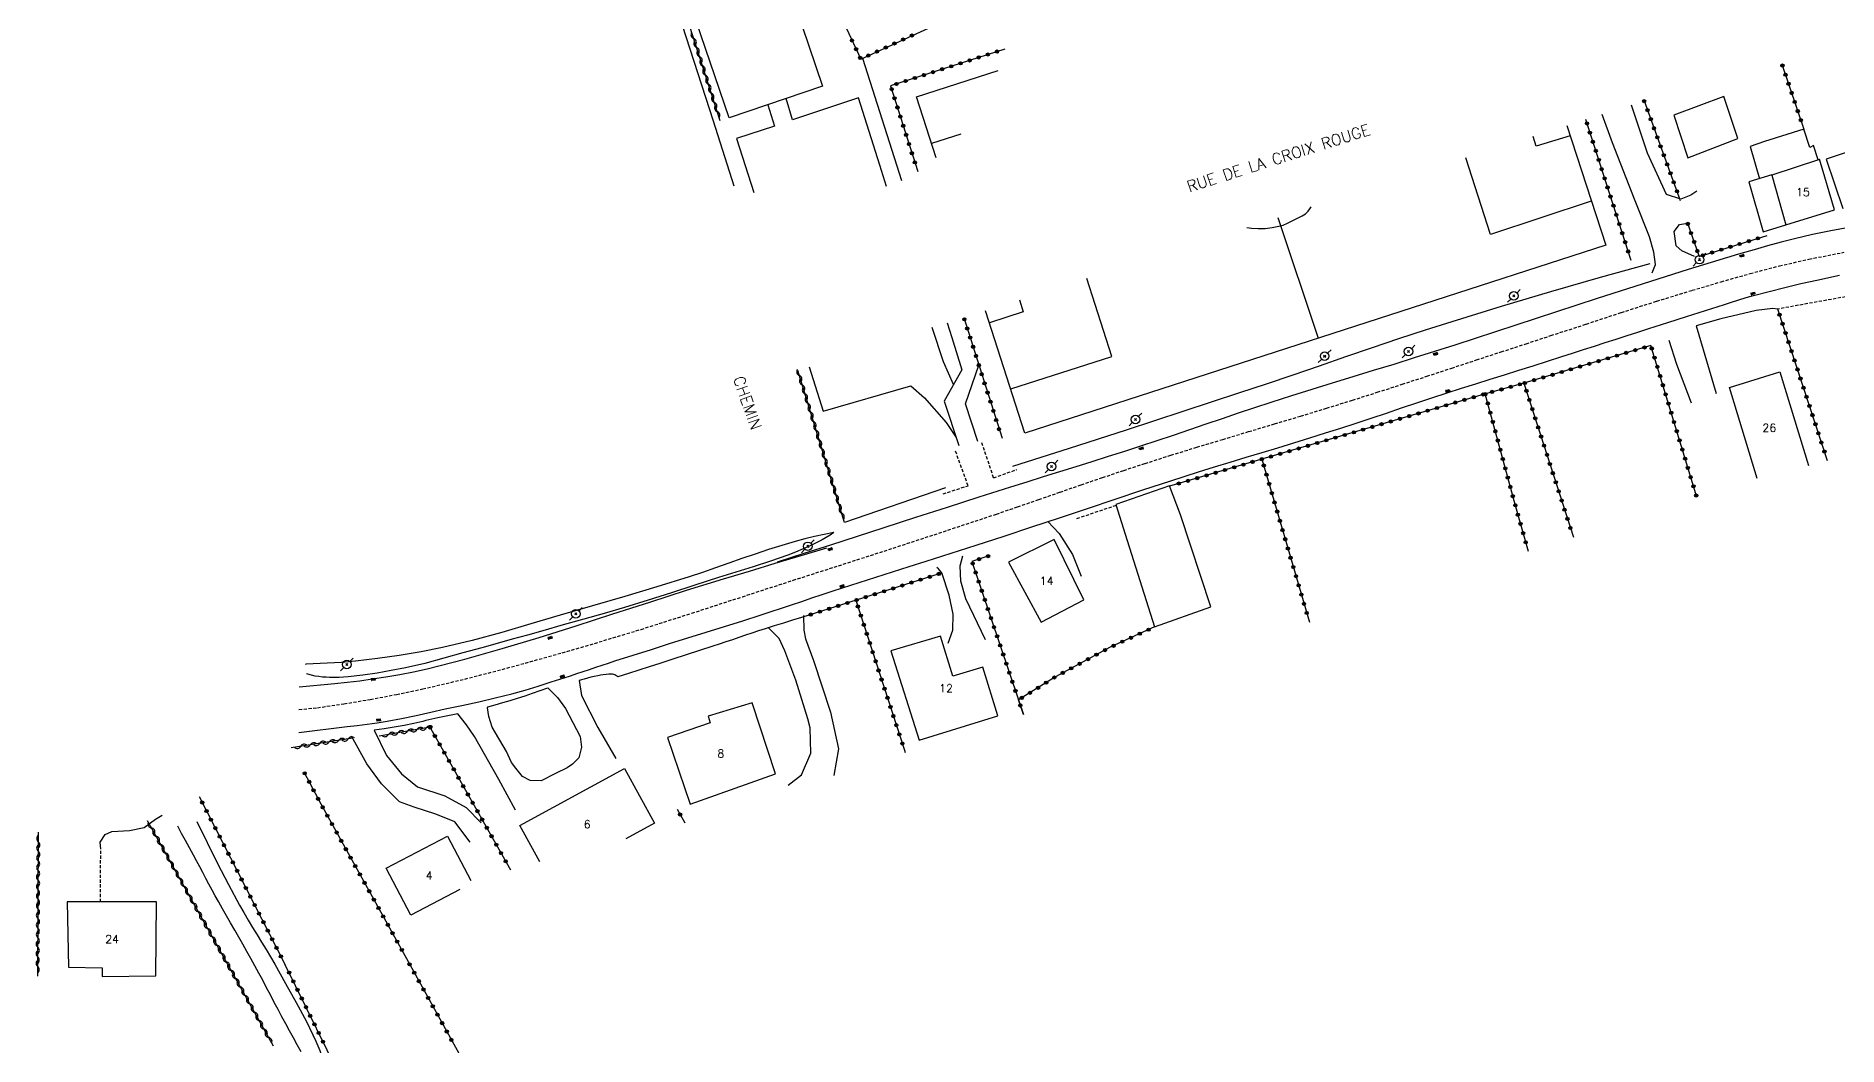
# Model space of a CAD drawing. Header units: millimetres. Extents: x 173000 to 174000, y 134000 to 135000.
# Drawn here: x 173573.4 to 173854.9, y 134295.2 to 134453 of the extents above; entities that cross this region are included whole.
import ezdxf
from ezdxf.enums import TextEntityAlignment as Align

# ---------------------------------------------------------------- set-up
doc = ezdxf.new("R2010")
doc.units = ezdxf.units.MM
doc.linetypes.add('DASHED', pattern=[0.75, 0.5, -0.25])
doc.layers.get('0').update_dxf_attribs({"linetype": 'CONTINUOUS'})
for name, color, linetype in [('W0001', 6, 'DASHED'), ('W0008', 7, 'CONTINUOUS'), ('W0014', 7, 'CONTINUOUS'), ('W0017', 7, 'CONTINUOUS'), ('W0071', 7, 'CONTINUOUS'), ('W0101', 7, 'CONTINUOUS'), ('W0104', 1, 'CONTINUOUS'), ('W0112', 1, 'DASHED'), ('W0211', 2, 'CONTINUOUS'), ('W0214', 2, 'CONTINUOUS'), ('W0303', 7, 'CONTINUOUS'), ('W0310', 3, 'CONTINUOUS'), ('W0323', 7, 'CONTINUOUS'), ('W0330', 7, 'CONTINUOUS'), ('W0333', 7, 'CONTINUOUS'), ('W0401', 7, 'CONTINUOUS'), ('W0473', 7, 'CONTINUOUS'), ('W0989', 7, 'CONTINUOUS'), ('W0991', 7, 'CONTINUOUS')]:
    doc.layers.add(name, color=color, linetype=linetype)
doc.styles.get("Standard").update_dxf_attribs({"font": 'romans.shx', "width": 0.85})

# ---------------------------------------------------------------- blocks, each defined once
blk = doc.blocks.new('T473')
for p, q in [((-0.166667, 0.166667), (0.166667, -0.166667)), ((-0.166667, -0.166667), (0.166667, 0.166667)), ((0.500001, 0.500001), (1.000002, 1.000002)), ((-1.000002, -1.000002), (-0.500001, -0.500001))]:
    blk.add_line(p, q)
blk.add_ellipse((0, 0), major_axis=(0.471405, 0.471405), ratio=1, start_param=5.4977871438, end_param=11.780972451)
blk = doc.blocks.new('T401')
for p, q in [((-0.3, 0.3), (0, 0.3)), ((-0.3, -0.25), (-0.3, 0.3)), ((-0.3, 0.15), (0, 0.15)), ((-0.3, 0), (0, 0)), ((0, 0.3), (0, -0.25)), ((-0.3, -0.15), (0, -0.15)), ((-0.3, -0.25), (-0.3, -0.3)), ((-0.3, -0.3), (0, -0.3)), ((0, -0.3), (0, -0.25))]:
    blk.add_line(p, q)
blk = doc.blocks.new('t323o')
at = {"color": 0, "linetype": 'Continuous'}
for radius in [0.25, 0.15]:
    blk.add_circle((0, 0), radius, dxfattribs=at)
blk = doc.blocks.new('t310o')
at = {"color": 0, "linetype": 'Continuous'}
for centre, start, end in [((-0.5, 0.38), 216.8699, 323.1304), ((0.5, -0.37), 36.8699, 143.1303)]:
    blk.add_arc(centre, 0.625, start, end, dxfattribs=at)

msp = doc.modelspace()

# ---------------------------------------------------------------- linework, layer by layer
at = {"layer": 'W0001'}
msp.add_lwpolyline([(173614.49, 134347.76), (173617.38, 134348.04), (173621.52, 134348.65), (173625.64, 134349.34), (173629.74, 134350.11), (173633.83, 134350.97), (173640.41, 134352.52), (173646.96, 134354.22), (173653.47, 134356.02), (173659.96, 134357.88), (173667.93, 134360.28), (173675.86, 134362.81), (173683.77, 134365.38), (173691.68, 134367.95), (173698.8, 134370.23), (173705.91, 134372.52), (173713.02, 134374.84), (173720.12, 134377.18), (173723.44, 134378.29), (173726.76, 134379.43), (173730.07, 134380.57), (173733.38, 134381.72), (173736.69, 134382.87), (173740.01, 134384), (173743.33, 134385.11), (173746.66, 134386.2), (173750.7, 134387.49), (173754.74, 134388.74), (173758.8, 134389.96), (173762.85, 134391.17), (173766.91, 134392.38), (173770.97, 134393.6), (173775.02, 134394.83), (173779.06, 134396.09), (173782.94, 134397.32), (173786.82, 134398.57), (173790.7, 134399.83), (173794.57, 134401.1), (173798.44, 134402.37), (173802.31, 134403.64), (173806.18, 134404.91), (173810.06, 134406.17), (173815.57, 134407.97), (173821.07, 134409.78), (173826.59, 134411.56), (173832.13, 134413.25), (173836.66, 134414.58), (173841.2, 134415.87), (173845.76, 134417.07), (173850.37, 134418.12), (173855.86, 134419.19)], dxfattribs=at)
at = {"layer": 'W0008'}
msp.add_lwpolyline([(173614.51, 134351.32), (173620.11, 134351.82), (173622.05, 134352.03), (173623.98, 134352.26), (173625.91, 134352.53), (173628.07, 134352.86), (173630.24, 134353.23), (173632.4, 134353.64), (173634.54, 134354.12), (173640.4, 134355.63), (173646.23, 134357.27), (173652.02, 134359.01), (173657.79, 134360.83), (173663.54, 134362.69), (173669.29, 134364.55), (173675.05, 134366.39), (173680.83, 134368.17), (173684.86, 134369.39), (173688.89, 134370.6), (173692.92, 134371.81), (173696.95, 134373.02)], dxfattribs=at)
at = {"layer": 'W0014'}
for points in [[(173856.63, 134423.09), (173853.78, 134422.55), (173850.95, 134421.95), (173848.13, 134421.31), (173846.02, 134420.77), (173843.92, 134420.2), (173841.83, 134419.59), (173839.74, 134418.99), (173838.87, 134418.74), (173838.01, 134418.49), (173837.15, 134418.23), (173836.29, 134417.96)], [(173836.29, 134417.96), (173831.53, 134416.49), (173826.78, 134415), (173822.03, 134413.49), (173817.28, 134411.98), (173814.11, 134410.95), (173810.93, 134409.91), (173807.76, 134408.87), (173804.59, 134407.82), (173801.43, 134406.78), (173798.25, 134405.74), (173795.08, 134404.7), (173791.9, 134403.68), (173788.71, 134402.68), (173785.52, 134401.68), (173782.32, 134400.7), (173779.11, 134399.72), (173775.91, 134398.74), (173772.71, 134397.76), (173769.52, 134396.76), (173766.33, 134395.74), (173763.78, 134394.9), (173761.23, 134394.05), (173758.69, 134393.19), (173756.15, 134392.33), (173753.61, 134391.46), (173751.07, 134390.59), (173748.52, 134389.74), (173745.97, 134388.9), (173743.44, 134388.08), (173740.91, 134387.28), (173738.37, 134386.48), (173735.83, 134385.68), (173733.29, 134384.89), (173730.75, 134384.1), (173728.21, 134383.3), (173725.67, 134382.5), (173720.72, 134380.92), (173715.77, 134379.33), (173710.83, 134377.74), (173705.88, 134376.15), (173701.71, 134374.81), (173697.53, 134373.46), (173693.36, 134372.12), (173689.18, 134370.77)], [(173614.48, 134344.19), (173614.48, 134344.19), (173622.05, 134345.08), (173622.05, 134345.08), (173622.05, 134345.08), (173623.6, 134345.27), (173625.15, 134345.47), (173626.7, 134345.69), (173628.25, 134345.94), (173630.53, 134346.37), (173632.81, 134346.85), (173635.08, 134347.35), (173637.35, 134347.85), (173639.96, 134348.41), (173642.57, 134348.97), (173645.17, 134349.56), (173647.76, 134350.21), (173649.81, 134350.79), (173651.85, 134351.42), (173653.88, 134352.07), (173655.9, 134352.72), (173656.9, 134353.04), (173657.89, 134353.36), (173658.88, 134353.7), (173659.87, 134354.03), (173660.86, 134354.36), (173661.85, 134354.69), (173662.85, 134355.02), (173663.84, 134355.35), (173666.69, 134356.26), (173669.54, 134357.16), (173672.4, 134358.06), (173675.26, 134358.95), (173678.12, 134359.84), (173680.97, 134360.73), (173683.83, 134361.64), (173686.68, 134362.55), (173688.27, 134363.07), (173689.86, 134363.6), (173691.45, 134364.13), (173693.03, 134364.66), (173694.62, 134365.19), (173696.21, 134365.72), (173697.8, 134366.25), (173699.39, 134366.77), (173702, 134367.62), (173704.61, 134368.45), (173707.23, 134369.28), (173709.84, 134370.11), (173712.46, 134370.93), (173715.07, 134371.76), (173717.69, 134372.6), (173720.3, 134373.44), (173724.64, 134374.86), (173728.98, 134376.29), (173733.32, 134377.73), (173737.65, 134379.18), (173741.99, 134380.63), (173746.32, 134382.06), (173750.67, 134383.48), (173755.02, 134384.88), (173757.49, 134385.65), (173759.98, 134386.42), (173762.46, 134387.17), (173764.94, 134387.92), (173767.43, 134388.66), (173769.91, 134389.42), (173772.39, 134390.18), (173774.87, 134390.96), (173777.25, 134391.72), (173779.62, 134392.5), (173781.99, 134393.29), (173784.36, 134394.08), (173786.73, 134394.88), (173789.1, 134395.67), (173791.47, 134396.45), (173793.85, 134397.23), (173796.08, 134397.95), (173798.32, 134398.66), (173800.56, 134399.36), (173802.8, 134400.07), (173805.04, 134400.77), (173807.28, 134401.47), (173809.52, 134402.18), (173811.76, 134402.89), (173813.46, 134403.43), (173815.16, 134403.98), (173816.86, 134404.53), (173818.56, 134405.08), (173820.26, 134405.63), (173821.96, 134406.18), (173823.66, 134406.72), (173825.36, 134407.27), (173828.31, 134408.22), (173831.26, 134409.17), (173834.22, 134410.12), (173837.17, 134411.05), (173838.3, 134411.41), (173839.44, 134411.76), (173840.57, 134412.11), (173841.71, 134412.43), (173844.17, 134413.09), (173846.63, 134413.71), (173849.11, 134414.3), (173851.59, 134414.85), (173855.16, 134415.6)], [(173693.02, 134362.14), (173691.59, 134361.7), (173690.16, 134361.26), (173688.73, 134360.81), (173687.31, 134360.36), (173686.29, 134360.03), (173685.26, 134359.69), (173684.24, 134359.35), (173683.22, 134359.01), (173682.2, 134358.66), (173681.18, 134358.32), (173680.16, 134357.98), (173679.14, 134357.64), (173677.07, 134356.97), (173674.99, 134356.3), (173672.92, 134355.63), (173670.85, 134354.96), (173669.21, 134354.43), (173667.58, 134353.9), (173665.95, 134353.38), (173664.32, 134352.85)], [(173664.32, 134352.85), (173664.18, 134352.98), (173664.02, 134353.09), (173663.85, 134353.18), (173663.67, 134353.25), (173663.48, 134353.29), (173663.28, 134353.3), (173663.09, 134353.29), (173662.9, 134353.27), (173662.46, 134353.24), (173662.02, 134353.18), (173661.59, 134353.11), (173661.16, 134353.03), (173660.62, 134352.91), (173660.1, 134352.79), (173659.57, 134352.65), (173659.05, 134352.52), (173658.85, 134352.47), (173658.65, 134352.41), (173658.45, 134352.36), (173658.25, 134352.3)], [(173644, 134348.19), (173645.16, 134348.51), (173646.32, 134348.84), (173647.47, 134349.18), (173648.62, 134349.54), (173649.81, 134349.92), (173651, 134350.31), (173652.18, 134350.72), (173653.36, 134351.15)], [(173639.31, 134347.06), (173638.52, 134346.93), (173637.74, 134346.79), (173636.95, 134346.64), (173636.17, 134346.48), (173635.71, 134346.37), (173635.24, 134346.26), (173634.78, 134346.15), (173634.32, 134346.03), (173633.85, 134345.91), (173633.39, 134345.79), (173632.92, 134345.68), (173632.46, 134345.58), (173630.91, 134345.28), (173629.36, 134345), (173627.8, 134344.75), (173626.24, 134344.52)]]:
    msp.add_lwpolyline(points, dxfattribs=at)
at = {"layer": 'W0017'}
for points in [[(173702.51, 134449.5), (173708.63, 134430.39)], [(173825.88, 134415.99), (173826.43, 134417.3), (173826.15, 134419.2), (173825.46, 134421.59), (173823.13, 134427.51), (173819.67, 134436.31), (173818.08, 134440.74)], [(173828.14, 134428.23), (173825.18, 134434.67), (173822.66, 134442.2)], [(173832.86, 134428.73), (173831.9, 134428.1), (173830.37, 134427.49), (173828.14, 134428.23)], [(173832.52, 134418.55), (173830.51, 134419.42), (173829.65, 134420.2), (173829.32, 134422.43), (173830.14, 134423.54), (173831.42, 134423.76)], [(173715.75, 134408.17), (173716.49, 134405.87), (173718.07, 134400.84), (173715.28, 134395.91), (173717.59, 134389.01)], [(173832.74, 134407.72), (173835.86, 134397.13)], [(173832.03, 134395.6), (173829.75, 134401.65), (173828.56, 134405.43)], [(173720.55, 134389.65), (173718.61, 134395.53), (173720.7, 134401.58)], [(173731.48, 134377.11), (173733.24, 134375.27), (173735.35, 134371.98), (173736.71, 134368.58)], [(173715.91, 134358.11), (173716.64, 134360.14), (173716.67, 134362.67), (173716.04, 134365.62), (173714.94, 134369.11), (173714.42, 134369.75), (173714.13, 134369.97)], [(173721.72, 134358.64), (173718.68, 134365.03), (173717.91, 134367.8), (173717.8, 134370.23), (173718.21, 134371.76)], [(173693.29, 134362.43), (173693.36, 134360.18), (173693.64, 134358.8), (173694.87, 134355.41), (173697.54, 134347.37), (173698.79, 134341.61), (173698.06, 134337.43)], [(173690.93, 134335.96), (173692.98, 134337.56), (173694.43, 134340.94), (173694.35, 134344.9), (173694, 134346.28), (173692.12, 134352.33), (173690.41, 134356.94), (173689.5, 134358.86), (173687.85, 134360.52)], [(173653.36, 134351.15), (173654.9, 134349.64), (173656.11, 134347.91), (173658.42, 134343.56), (173658.63, 134341.9), (173658.24, 134340.23), (173657.23, 134339.21), (173656.37, 134338.66), (173654.59, 134337.78), (173652.33, 134336.62), (173650.63, 134336.68), (173649.4, 134337.29), (173648.39, 134338.6), (173647.71, 134339.47), (173646.93, 134341.22), (173644.69, 134344.99), (173644.18, 134346.66), (173643.94, 134348.02), (173644, 134348.19)], [(173658.25, 134352.3), (173658.62, 134349.93), (173661.17, 134344.97), (173663.97, 134340.11)], [(173626.23, 134344.52), (173628.15, 134340.58), (173630.51, 134337.72), (173633.01, 134335.67), (173637.27, 134334.28), (173640.6, 134332.43), (173642.94, 134330.04)], [(173648.3, 134332.02), (173645.71, 134336.83), (173641.89, 134343.55), (173640.67, 134345.36), (173639.3, 134347.06)], [(173641.26, 134327.06), (173638.84, 134330.2), (173635.89, 134331.42), (173632.51, 134332.49), (173630.22, 134333.36), (173627.38, 134336.15), (173625.12, 134339.27), (173622.69, 134343.62)], [(173583.52, 134325.94), (173583.42, 134327.06), (173584.21, 134328.24), (173585.24, 134328.68), (173588.01, 134328.87), (173590.33, 134329.35), (173592.06, 134330.61), (173593.15, 134331.24)]]:
    msp.add_lwpolyline(points, dxfattribs=at)
at = {"layer": 'W0071'}
for points in [[(173614.84, 134294.3), (173614.24, 134295.38), (173613.63, 134296.47), (173613.03, 134297.55), (173612.43, 134298.64), (173611.84, 134299.73), (173611.23, 134300.87), (173610.63, 134302.01), (173610.03, 134303.16), (173609.43, 134304.3), (173608.83, 134305.45), (173608.22, 134306.59), (173607.61, 134307.73), (173606.99, 134308.87), (173606.37, 134309.98), (173605.74, 134311.1), (173605.1, 134312.2), (173604.46, 134313.31), (173603.82, 134314.41), (173603.18, 134315.52), (173602.55, 134316.63), (173601.92, 134317.74), (173601.42, 134318.65), (173600.93, 134319.56), (173600.44, 134320.47), (173599.96, 134321.38), (173599.47, 134322.29), (173598.99, 134323.2), (173598.5, 134324.11), (173598.01, 134325.02), (173597.4, 134326.15), (173596.78, 134327.28), (173596.16, 134328.41), (173595.55, 134329.54)], [(173598.55, 134330.26), (173600.15, 134326.96), (173601.79, 134323.68), (173603.49, 134320.43), (173605.23, 134317.2), (173605.89, 134316.03), (173606.57, 134314.87), (173607.26, 134313.72), (173607.96, 134312.57), (173608.66, 134311.42), (173609.36, 134310.27), (173610.04, 134309.11), (173610.71, 134307.95), (173612.38, 134304.98), (173614.05, 134302.01), (173615.65, 134299), (173617.13, 134295.93), (173617.45, 134295.21), (173617.74, 134294.48), (173618.01, 134293.74), (173618.25, 134292.99)]]:
    msp.add_lwpolyline(points, dxfattribs=at)
at = {"layer": 'W0101'}
for points in [[(173861.96, 134436.7), (173853.05, 134433.73), (173855.69, 134426.01)], [(173852.02, 134433.71), (173844.58, 134431.24), (173846.78, 134423.46)], [(173846.78, 134423.46), (173854.36, 134425.82), (173852.03, 134433.72)], [(173842.28, 134383.87), (173837.95, 134398.08), (173845.85, 134400.49)], [(173845.85, 134400.49), (173850.3, 134385.89)], [(173649, 134329.65), (173665.35, 134338.55), (173670.01, 134330), (173665.55, 134327.57)], [(173628.12, 134322.98), (173637.71, 134327.99), (173641.33, 134321.07)], [(173652.1, 134323.96), (173649, 134329.65)], [(173639.61, 134319.65), (173631.95, 134315.65), (173628.12, 134322.98)]]:
    msp.add_lwpolyline(points, dxfattribs=at)
for points in [[(173725.36, 134370.78), (173730.46, 134361.42), (173737.12, 134364.91), (173732.45, 134374.31)], [(173711.36, 134342.96), (173723.67, 134346.78), (173721.34, 134354.38), (173716.64, 134352.95), (173714.71, 134359.2), (173706.94, 134356.92)], [(173675.61, 134332.98), (173688.94, 134337.7), (173685.29, 134348.78), (173678.4, 134346.73), (173678.71, 134345.66), (173672.04, 134343.39)], [(173592.25, 134317.69), (173578.27, 134317.7), (173578.48, 134307.52), (173583.74, 134307.42), (173583.74, 134306.05), (173592.16, 134306.14)]]:
    msp.add_lwpolyline(points, close=True, dxfattribs=at)
at = {"layer": 'W0104'}
for points in [[(173686.68, 134473.46), (173696.3, 134445.15), (173681.69, 134440.19), (173672.07, 134468.49)], [(173831.45, 134433.95), (173839.27, 134436.99), (173837.1, 134443.52), (173829.25, 134440.61)], [(173742.08, 134379.79), (173743.56, 134375.14), (173748.14, 134360.66), (173756.95, 134363.78), (173752.21, 134378.19), (173750.49, 134382.68)]]:
    msp.add_lwpolyline(points, close=True, dxfattribs=at)
for points in [[(173851.79, 134433.65), (173851.08, 134435.88), (173850.49, 134435.55), (173849.59, 134438.41), (173843.44, 134436.48), (173841.21, 134435.73), (173842.63, 134430.68)], [(173844.56, 134431.27), (173841, 134430.19), (173843.24, 134422.39)], [(173843.24, 134422.39), (173846.78, 134423.46)]]:
    msp.add_lwpolyline(points, dxfattribs=at)
at = {"layer": 'W0112'}
for points in [[(173864.86, 134413.88), (173856.84, 134412.37), (173845.5, 134410.33)], [(173723.01, 134383.97), (173721.13, 134389.57)], [(173719.02, 134382.71), (173717.02, 134388.26)], [(173723.01, 134383.97), (173726.63, 134385.24)], [(173715.11, 134381.45), (173719.02, 134382.71)], [(173742.13, 134379.63), (173735.92, 134377.54)], [(173583.51, 134317.7), (173583.52, 134325.94)]]:
    msp.add_lwpolyline(points, dxfattribs=at)
at = {"layer": 'W0211'}
msp.add_lwpolyline([(173698.07, 134375.4), (173696.54, 134375.11), (173695.02, 134374.78), (173693.51, 134374.41), (173692.01, 134374.01), (173689.91, 134373.4), (173687.83, 134372.74), (173685.76, 134372.04), (173683.7, 134371.33), (173681.64, 134370.6), (173679.58, 134369.88), (173677.52, 134369.18), (173675.44, 134368.51), (173670.42, 134366.95), (173665.38, 134365.43), (173660.33, 134363.94), (173655.28, 134362.48), (173650.72, 134361.15), (173646.16, 134359.81), (173641.57, 134358.55), (173636.94, 134357.45), (173633.56, 134356.77), (173630.16, 134356.2), (173626.75, 134355.71), (173623.33, 134355.3), (173622.23, 134355.19), (173621.12, 134355.11), (173620.02, 134355.06), (173618.91, 134355.01), (173617.81, 134354.96), (173616.71, 134354.9), (173615.6, 134354.82), (173615.45, 134354.81)], dxfattribs=at)
at = {"layer": 'W0214'}
msp.add_lwpolyline([(173698.04, 134375.39), (173697.46, 134375), (173696.86, 134374.62), (173696.25, 134374.27), (173695.62, 134373.94), (173694.46, 134373.37), (173693.27, 134372.84), (173692.07, 134372.36), (173690.86, 134371.89), (173688.17, 134370.93), (173685.45, 134370.06), (173682.72, 134369.22), (173680.01, 134368.36), (173676.35, 134367.19), (173672.69, 134366.01), (173669.02, 134364.85), (173665.35, 134363.72), (173662.16, 134362.78), (173658.97, 134361.87), (173655.77, 134360.97), (173652.57, 134360.07), (173650.2, 134359.4), (173647.82, 134358.73), (173645.45, 134358.06), (173643.07, 134357.41), (173640.09, 134356.59), (173637.12, 134355.76), (173634.14, 134354.97), (173631.14, 134354.27), (173628.92, 134353.83), (173626.69, 134353.43), (173624.45, 134353.1), (173622.2, 134352.84), (173621.47, 134352.79), (173620.75, 134352.76), (173620.02, 134352.75), (173619.29, 134352.77), (173618.73, 134352.79), (173618.16, 134352.83), (173617.59, 134352.9), (173617.03, 134352.99), (173615.88, 134353.26), (173615.67, 134353.31)], dxfattribs=at)
at = {"layer": 'W0303'}
for points in [[(173825.53, 134417.41), (173817.76, 134415.26), (173810.02, 134413.03), (173802.29, 134410.73), (173794.59, 134408.35), (173790.43, 134407.02), (173786.28, 134405.65), (173782.13, 134404.26), (173778, 134402.84), (173773.86, 134401.42), (173769.73, 134400), (173765.59, 134398.6), (173761.44, 134397.21), (173752.58, 134394.3), (173743.71, 134391.42), (173734.83, 134388.56), (173725.94, 134385.72)], [(173715.48, 134382.41), (173699.71, 134376.99)]]:
    msp.add_lwpolyline(points, dxfattribs=at)
at = {"layer": 'W0310'}
for points in [[(173680.29, 134439.74), (173664.55, 134488.7)], [(173699.72, 134377), (173692.42, 134400.74)], [(173634.98, 134344.99), (173627.01, 134343.6)], [(173622.84, 134343.27), (173613.28, 134341.77)], [(173573.77, 134328.59), (173573.67, 134306.11)], [(173590.79, 134330.42), (173610.47, 134295.22)]]:
    msp.add_lwpolyline(points, dxfattribs=at)
at = {"layer": 'W0323'}
for points in [[(173720.76, 134531.25), (173674.16, 134509.51), (173702.25, 134449.38), (173725.23, 134459.96)], [(173724.75, 134450.94), (173706.92, 134445.19), (173711.15, 134431.81)], [(173846.16, 134448.56), (173849.59, 134438.41)], [(173824.63, 134442.83), (173830.28, 134427.3)], [(173822.59, 134417.9), (173815.51, 134439.92)], [(173831.36, 134423.9), (173833.24, 134418.54), (173843.85, 134421.82)], [(173853.25, 134386.63), (173845.5, 134410.33)], [(173718.35, 134409), (173724.32, 134390.13)], [(173832.85, 134380.91), (173825.69, 134404.62), (173805.82, 134398.73), (173805.86, 134398.74), (173813.57, 134374.69)], [(173805.82, 134398.73), (173799.84, 134397.08), (173765.09, 134386.91), (173750.5, 134382.65)], [(173806.54, 134372.43), (173804.46, 134379.81), (173799.8, 134397.08)], [(173764.92, 134386.86), (173772.34, 134361.39)], [(173722.43, 134371.81), (173719.62, 134370.89), (173726.9, 134349.25)], [(173714.48, 134368.95), (173693.02, 134362.14)], [(173701.49, 134364.84), (173709.08, 134341.42), (173709.2, 134341.03)], [(173748.14, 134360.66), (173741.21, 134357.48), (173732.69, 134352.88), (173726.9, 134349.25), (173727.68, 134346.99)], [(173727.67, 134346.98), (173726.9, 134349.25)], [(173634.85, 134345.19), (173647.53, 134322.73)], [(173615.32, 134337.92), (173617.89, 134333.04), (173631.29, 134308.88)], [(173598.89, 134334.19), (173612.35, 134307.86)], [(173673.57, 134332.19), (173674.75, 134330.04)], [(173631.27, 134308.86), (173646.33, 134281.63), (173657.88, 134284.53)], [(173633.06, 134268.09), (173622.17, 134287.86), (173612.35, 134307.86)]]:
    msp.add_lwpolyline(points, dxfattribs=at)
at = {"layer": 'W0330'}
for points in [[(173604.77, 134488.36), (173639.12, 134502.29), (173639.12, 134502.29), (173651.68, 134506.86), (173656.46, 134508.2), (173663.03, 134488.67), (173670.72, 134465.95), (173679.18, 134439.75), (173682.42, 134429.59)], [(173845.5, 134410.33), (173844.73, 134410.43), (173842.13, 134410.08), (173836.61, 134408.82), (173832.75, 134407.72)]]:
    msp.add_lwpolyline(points, dxfattribs=at)
at = {"layer": 'W0333'}
for points in [[(173714.03, 134433.97), (173710.96, 134443.48), (173723.74, 134447.6)], [(173706.28, 134429.49), (173705.23, 134432.79), (173701.9, 134443.33), (173691.59, 134439.86), (173690.6, 134443.22)], [(173687.72, 134442.24), (173688.76, 134438.88), (173682.85, 134436.98), (173685.53, 134428.52)], [(173717.88, 134437.64), (173713.32, 134436.18)], [(173813.06, 134437.4), (173807.77, 134435.79), (173807.27, 134437.3)], [(173812.55, 134438.98), (173818.62, 134420.3)], [(173816.38, 134427.19), (173800.63, 134421.98), (173796.8, 134433.97)], [(173762.55, 134423.07), (173762.56, 134423.06), (173763.27, 134422.96), (173764.36, 134422.89), (173765.44, 134422.92), (173766.52, 134423.04), (173767.58, 134423.25), (173768.26, 134423.45), (173768.92, 134423.72), (173769.56, 134424.03), (173770.19, 134424.35), (173770.7, 134424.61), (173771.22, 134424.87), (173771.71, 134425.19), (173772.14, 134425.6), (173772.43, 134425.97), (173772.62, 134426.27)], [(173767.41, 134424.61), (173773.7, 134405.76)], [(173818.62, 134420.3), (173727.91, 134390.95), (173721.74, 134410.07)], [(173725.68, 134397.85), (173741.5, 134402.89), (173737.55, 134415.11)], [(173727.05, 134411.76), (173727.63, 134409.89), (173722.35, 134408.17)], [(173716.75, 134398.52), (173715.17, 134402.08), (173713.4, 134407.42)], [(173694.18, 134401.3), (173696.39, 134394.35), (173710.09, 134398.33), (173712.21, 134396.47), (173715.62, 134392.6), (173717.18, 134390.25)]]:
    msp.add_lwpolyline(points, dxfattribs=at)

# ---------------------------------------------------------------- block references
at = {"layer": 'W0310'}
for p, rotation in [((173676.16, 134452.6), 107.8211619402139), ((173676.62, 134451.17), 107.8211619402139), ((173677.08, 134449.74), 107.8211619402139), ((173677.54, 134448.31), 107.8211619402139), ((173677.99, 134446.88), 107.8211619402139), ((173678.45, 134445.46), 107.8211619402139), ((173678.91, 134444.03), 107.8211619402139), ((173679.37, 134442.6), 107.8211619402139), ((173679.83, 134441.17), 107.8211619402139), ((173692.66, 134399.94), 107.0916707741154), ((173693.1, 134398.51), 107.0916707741154), ((173693.54, 134397.07), 107.0916707741154), ((173693.98, 134395.64), 107.0916707741154), ((173694.43, 134394.21), 107.0916707741154), ((173694.87, 134392.77), 107.0916707741154), ((173695.31, 134391.34), 107.0916707741154), ((173695.75, 134389.9), 107.0916707741154), ((173696.19, 134388.47), 107.0916707741154), ((173696.63, 134387.04), 107.0916707741154), ((173697.07, 134385.6), 107.0916707741154), ((173697.51, 134384.17), 107.0916707741154), ((173697.95, 134382.74), 107.0916707741154), ((173698.39, 134381.3), 107.0916707741154), ((173698.83, 134379.87), 107.0916707741154), ((173699.28, 134378.43), 107.0916707741154), ((173629.96, 134344.12), 189.8542908737089), ((173631.44, 134344.37), 189.8542908737089), ((173632.92, 134344.63), 189.8542908737089), ((173634.39, 134344.89), 189.8542908737089), ((173614.77, 134342.01), 188.8718759167423), ((173616.25, 134342.24), 188.8718759167423), ((173617.73, 134342.47), 188.8718759167423), ((173619.21, 134342.7), 188.8718759167423), ((173620.69, 134342.93), 188.8718759167423), ((173622.18, 134343.16), 188.8718759167423), ((173628.48, 134343.86), 189.8542908737089), ((173573.77, 134327.11), 269.7339117888757), ((173591.44, 134329.26), 299.2138053357701), ((173592.17, 134327.95), 299.2138053357701), ((173592.9, 134326.64), 299.2138053357701), ((173573.75, 134324.11), 269.7339117888757), ((173573.76, 134325.61), 269.7339117888757), ((173593.63, 134325.34), 299.2138053357701), ((173594.37, 134324.03), 299.2138053357701), ((173573.74, 134321.11), 269.7339117888757), ((173573.75, 134322.61), 269.7339117888757), ((173595.1, 134322.72), 299.2138053357701), ((173595.83, 134321.41), 299.2138053357701), ((173573.73, 134319.61), 269.7339117888757), ((173596.56, 134320.1), 299.2138053357701), ((173597.29, 134318.79), 299.2138053357701), ((173573.72, 134316.61), 269.7339117888757), ((173573.73, 134318.11), 269.7339117888757), ((173598.03, 134317.48), 299.2138053357701), ((173598.76, 134316.17), 299.2138053357701), ((173573.7, 134313.61), 269.7339117888757), ((173573.71, 134315.11), 269.7339117888757), ((173599.49, 134314.86), 299.2138053357701), ((173600.22, 134313.55), 299.2138053357701), ((173573.7, 134312.11), 269.7339117888757), ((173573.69, 134310.61), 269.7339117888757), ((173600.95, 134312.24), 299.2138053357701), ((173601.69, 134310.93), 299.2138053357701), ((173573.68, 134307.61), 269.7339117888757), ((173573.68, 134309.11), 269.7339117888757), ((173602.42, 134309.63), 299.2138053357701), ((173603.15, 134308.32), 299.2138053357701), ((173603.88, 134307.01), 299.2138053357701), ((173604.62, 134305.7), 299.2138053357701), ((173605.35, 134304.39), 299.2138053357701), ((173606.08, 134303.08), 299.2138053357701), ((173606.81, 134301.77), 299.2138053357701), ((173607.54, 134300.46), 299.2138053357701), ((173608.28, 134299.15), 299.2138053357701), ((173609.01, 134297.84), 299.2138053357701), ((173609.74, 134296.53), 299.2138053357701)]:
    msp.add_blockref('t310o', p, dxfattribs=dict(at, rotation=rotation))
at = {"layer": 'W0323'}
for p, rotation in [((173700.89, 134452.28), 295.0348859753373), ((173706.16, 134451.18), 24.72710197609496), ((173707.52, 134451.81), 24.72710197609496), ((173708.88, 134452.43), 24.72710197609496), ((173710.24, 134453.06), 24.72710197609496), ((173701.53, 134450.92), 295.0348859753373), ((173702.16, 134449.56), 295.0348859753373), ((173703.43, 134449.92), 24.72710197609496), ((173704.79, 134450.55), 24.72710197609496), ((173717.83, 134448.71), 197.8528651367563), ((173719.26, 134449.17), 197.8528651367563), ((173720.68, 134449.63), 197.8528651367563), ((173722.11, 134450.09), 197.8528651367563), ((173723.54, 134450.55), 197.8528651367563), ((173846.23, 134448.36), 288.6465570997393), ((173709.26, 134445.95), 197.8528651367563), ((173710.69, 134446.41), 197.8528651367563), ((173712.12, 134446.87), 197.8528651367563), ((173713.55, 134447.33), 197.8528651367563), ((173714.97, 134447.79), 197.8528651367563), ((173716.4, 134448.25), 197.8528651367563), ((173846.71, 134446.94), 288.6465570997393), ((173707.08, 134444.68), 287.5325893356376), ((173707.53, 134443.25), 287.5325893356376), ((173707.83, 134445.49), 197.8528651367563), ((173824.63, 134442.8), 290.0063114463622), ((173847.19, 134445.52), 288.6465570997393), ((173847.67, 134444.09), 288.6465570997393), ((173707.98, 134441.82), 287.5325893356376), ((173708.44, 134440.39), 287.5325893356376), ((173825.15, 134441.39), 290.0063114463622), ((173825.66, 134439.98), 290.0063114463622), ((173848.15, 134442.67), 288.6465570997393), ((173848.63, 134441.25), 288.6465570997393), ((173708.89, 134438.96), 287.5325893356376), ((173709.34, 134437.53), 287.5325893356376), ((173815.7, 134439.32), 107.8337774518425), ((173816.16, 134437.89), 107.8337774518425), ((173826.17, 134438.57), 290.0063114463622), ((173826.69, 134437.16), 290.0063114463622), ((173849.11, 134439.83), 288.6465570997393), ((173709.79, 134436.1), 287.5325893356376), ((173710.24, 134434.67), 287.5325893356376), ((173816.62, 134436.46), 107.8337774518425), ((173817.08, 134435.04), 107.8337774518425), ((173827.2, 134435.75), 290.0063114463622), ((173827.71, 134434.34), 290.0063114463622), ((173710.7, 134433.24), 287.5325893356376), ((173817.54, 134433.61), 107.8337774518425), ((173818, 134432.18), 107.8337774518425), ((173828.23, 134432.93), 290.0063114463622), ((173828.74, 134431.53), 290.0063114463622), ((173818.46, 134430.75), 107.8337774518425), ((173818.92, 134429.32), 107.8337774518425), ((173829.25, 134430.12), 290.0063114463622), ((173829.77, 134428.71), 290.0063114463622), ((173819.38, 134427.9), 107.8337774518425), ((173819.83, 134426.47), 107.8337774518425), ((173820.29, 134425.04), 107.8337774518425), ((173820.75, 134423.61), 107.8337774518425), ((173831.45, 134423.63), 289.3024205008874), ((173821.21, 134422.18), 107.8337774518425), ((173821.67, 134420.76), 107.8337774518425), ((173831.95, 134422.21), 289.3024205008874), ((173832.45, 134420.8), 289.3024205008874), ((173839.55, 134420.49), 17.21121483684169), ((173840.98, 134420.94), 17.21121483684169), ((173842.41, 134421.38), 17.21121483684169), ((173822.13, 134419.33), 107.8337774518425), ((173832.94, 134419.38), 289.3024205008874), ((173833.82, 134418.72), 17.21121483684169), ((173835.25, 134419.16), 17.21121483684169), ((173836.68, 134419.6), 17.21121483684169), ((173838.11, 134420.05), 17.21121483684169), ((173845.79, 134409.44), 108.1290793749496), ((173718.44, 134408.72), 287.5325893356017), ((173718.89, 134407.29), 287.5325893356017), ((173846.25, 134408.01), 108.1290793749496), ((173846.72, 134406.59), 108.1290793749496), ((173719.35, 134405.86), 287.5325893356017), ((173719.8, 134404.43), 287.5325893356017), ((173821.82, 134403.47), 196.5104479360689), ((173823.26, 134403.9), 196.5104479360689), ((173824.7, 134404.32), 196.5104479360689), ((173825.82, 134404.17), 106.8173372800992), ((173847.19, 134405.16), 108.1290793749496), ((173847.65, 134403.74), 108.1290793749496), ((173720.25, 134403), 287.5325893356017), ((173720.7, 134401.57), 287.5325893356017), ((173813.19, 134400.91), 196.5104479360689), ((173814.63, 134401.34), 196.5104479360689), ((173816.07, 134401.77), 196.5104479360689), ((173817.51, 134402.19), 196.5104479360689), ((173818.95, 134402.62), 196.5104479360689), ((173820.38, 134403.05), 196.5104479360689), ((173826.26, 134402.73), 106.8173372800992), ((173826.69, 134401.3), 106.8173372800992), ((173848.12, 134402.31), 108.1290793749496), ((173848.59, 134400.89), 108.1290793749496), ((173721.15, 134400.14), 287.5325893356017), ((173721.6, 134398.71), 287.5325893356017), ((173802.34, 134397.77), 195.3499617313364), ((173803.79, 134398.17), 195.3499617313364), ((173805.23, 134398.57), 195.3499617313364), ((173806, 134398.78), 196.5104479360689), ((173807.44, 134399.21), 196.5104479360689), ((173808.88, 134399.64), 196.5104479360689), ((173810.32, 134400.06), 196.5104479360689), ((173811.76, 134400.49), 196.5104479360689), ((173827.12, 134399.86), 106.8173372800992), ((173827.56, 134398.42), 106.8173372800992), ((173849.05, 134399.46), 108.1290793749496), ((173849.52, 134398.04), 108.1290793749496), ((173722.06, 134397.28), 287.5325893356017), ((173722.51, 134395.85), 287.5325893356017), ((173792.25, 134394.86), 196.3181864376743), ((173793.69, 134395.29), 196.3181864376743), ((173795.13, 134395.71), 196.3181864376743), ((173796.57, 134396.13), 196.3181864376743), ((173798.01, 134396.55), 196.3181864376743), ((173799.45, 134396.97), 196.3181864376743), ((173799.82, 134397.02), 105.0960906044083), ((173800.21, 134395.58), 105.0960906044083), ((173800.89, 134397.38), 195.3499617313364), ((173806.24, 134397.55), 287.7608367590827), ((173806.7, 134396.12), 287.7608367590827), ((173827.99, 134396.99), 106.8173372800992), ((173828.43, 134395.55), 106.8173372800992), ((173849.99, 134396.61), 108.1290793749496), ((173850.45, 134395.18), 108.1290793749496), ((173722.96, 134394.42), 287.5325893356017), ((173723.41, 134392.99), 287.5325893356017), ((173783.61, 134392.34), 196.3181864376743), ((173785.05, 134392.76), 196.3181864376743), ((173786.49, 134393.18), 196.3181864376743), ((173787.93, 134393.6), 196.3181864376743), ((173789.37, 134394.02), 196.3181864376743), ((173790.81, 134394.44), 196.3181864376743), ((173800.6, 134394.13), 105.0960906044083), ((173800.99, 134392.68), 105.0960906044083), ((173807.16, 134394.69), 287.7608367590827), ((173807.62, 134393.26), 287.7608367590827), ((173828.86, 134394.12), 106.8173372800992), ((173829.29, 134392.68), 106.8173372800992), ((173850.92, 134393.76), 108.1290793749496), ((173851.39, 134392.33), 108.1290793749496), ((173723.86, 134391.56), 287.5325893356017), ((173773.54, 134389.39), 196.3181864376743), ((173774.98, 134389.81), 196.3181864376743), ((173776.42, 134390.23), 196.3181864376743), ((173777.86, 134390.65), 196.3181864376743), ((173779.3, 134391.07), 196.3181864376743), ((173780.74, 134391.49), 196.3181864376743), ((173782.18, 134391.91), 196.3181864376743), ((173801.38, 134391.23), 105.0960906044083), ((173801.77, 134389.78), 105.0960906044083), ((173808.07, 134391.84), 287.7608367590827), ((173808.53, 134390.41), 287.7608367590827), ((173829.73, 134391.24), 106.8173372800992), ((173830.16, 134389.81), 106.8173372800992), ((173851.85, 134390.91), 108.1290793749496), ((173852.32, 134389.48), 108.1290793749496), ((173763.46, 134386.44), 196.2980557506658), ((173764.9, 134386.86), 196.2980557506658), ((173766.34, 134387.28), 196.3181864376743), ((173767.78, 134387.7), 196.3181864376743), ((173769.22, 134388.12), 196.3181864376743), ((173770.66, 134388.54), 196.3181864376743), ((173772.1, 134388.96), 196.3181864376743), ((173802.16, 134388.34), 105.0960906044083), ((173802.55, 134386.89), 105.0960906044083), ((173808.99, 134388.98), 287.7608367590827), ((173809.45, 134387.55), 287.7608367590827), ((173830.6, 134388.37), 106.8173372800992), ((173831.03, 134386.94), 106.8173372800992), ((173852.79, 134388.06), 108.1290793749496), ((173754.82, 134383.91), 196.2980557506658), ((173756.26, 134384.33), 196.2980557506658), ((173757.7, 134384.75), 196.2980557506658), ((173759.14, 134385.17), 196.2980557506658), ((173760.58, 134385.59), 196.2980557506658), ((173762.02, 134386.01), 196.2980557506658), ((173765.21, 134385.88), 286.2301925929812), ((173765.63, 134384.44), 286.2301925929812), ((173802.94, 134385.44), 105.0960906044083), ((173803.33, 134383.99), 105.0960906044083), ((173809.91, 134386.12), 287.7608367590827), ((173810.36, 134384.69), 287.7608367590827), ((173831.46, 134385.5), 106.8173372800992), ((173831.9, 134384.06), 106.8173372800992), ((173751.94, 134383.07), 196.2980557506658), ((173753.38, 134383.49), 196.2980557506658), ((173766.05, 134383), 286.2301925929812), ((173766.47, 134381.56), 286.2301925929812), ((173803.72, 134382.54), 105.0960906044083), ((173804.11, 134381.09), 105.0960906044083), ((173810.82, 134383.26), 287.7608367590827), ((173811.28, 134381.84), 287.7608367590827), ((173832.33, 134382.63), 106.8173372800992), ((173832.77, 134381.19), 106.8173372800992), ((173766.89, 134380.12), 286.2301925929812), ((173767.31, 134378.68), 286.2301925929812), ((173804.51, 134379.65), 105.7061876110837), ((173804.91, 134378.2), 105.7061876110837), ((173811.74, 134380.41), 287.7608367590827), ((173812.19, 134378.98), 287.7608367590827), ((173767.73, 134377.24), 286.2301925929812), ((173768.14, 134375.8), 286.2301925929812), ((173805.32, 134376.76), 105.7061876110837), ((173805.73, 134375.31), 105.7061876110837), ((173812.65, 134377.55), 287.7608367590827), ((173813.11, 134376.12), 287.7608367590827), ((173768.56, 134374.36), 286.2301925929812), ((173768.98, 134372.91), 286.2301925929812), ((173806.13, 134373.87), 105.7061876110837), ((173719.73, 134370.57), 288.5825689388323), ((173720.74, 134371.25), 198.2755899839482), ((173722.16, 134371.72), 198.2755899839482), ((173769.4, 134371.47), 286.2301925929812), ((173769.82, 134370.03), 286.2301925929812), ((173708.75, 134367.13), 197.6140793681982), ((173710.18, 134367.59), 197.6140793681982), ((173711.6, 134368.04), 197.6140793681982), ((173713.03, 134368.49), 197.6140793681982), ((173714.46, 134368.95), 197.6140793681982), ((173720.21, 134369.15), 288.5825689388323), ((173720.68, 134367.73), 288.5825689388323), ((173770.24, 134368.59), 286.2301925929812), ((173770.66, 134367.15), 286.2301925929812), ((173698.74, 134363.95), 197.6140793681982), ((173700.17, 134364.41), 197.6140793681982), ((173701.6, 134364.86), 197.6140793681982), ((173703.03, 134365.32), 197.6140793681982), ((173704.46, 134365.77), 197.6140793681982), ((173705.89, 134366.22), 197.6140793681982), ((173707.32, 134366.68), 197.6140793681982), ((173721.16, 134366.31), 288.5825689388323), ((173721.64, 134364.89), 288.5825689388323), ((173771.08, 134365.71), 286.2301925929812), ((173771.5, 134364.27), 286.2301925929812), ((173694.45, 134362.59), 197.6140793681982), ((173695.88, 134363.05), 197.6140793681982), ((173697.31, 134363.5), 197.6140793681982), ((173701.81, 134363.86), 287.9535201311027), ((173702.27, 134362.43), 287.9535201311027), ((173722.12, 134363.46), 288.5825689388323), ((173722.6, 134362.04), 288.5825689388323), ((173771.92, 134362.83), 286.2301925929812), ((173702.73, 134361), 287.9535201311027), ((173703.19, 134359.58), 287.9535201311027), ((173723.07, 134360.62), 288.5825689388323), ((173723.55, 134359.2), 288.5825689388323), ((173743.11, 134358.35), 204.6748318306404), ((173744.47, 134358.97), 204.6748318306404), ((173745.84, 134359.6), 204.6748318306404), ((173747.2, 134360.23), 204.6748318306404), ((173703.66, 134358.15), 287.9535201311027), ((173704.12, 134356.72), 287.9535201311027), ((173724.03, 134357.78), 288.5825689388323), ((173724.51, 134356.36), 288.5825689388323), ((173737.77, 134355.62), 208.3372021841238), ((173739.09, 134356.33), 208.3372021841238), ((173740.41, 134357.04), 208.3372021841238), ((173741.75, 134357.72), 204.6748318306404), ((173704.58, 134355.3), 287.9535201311027), ((173705.04, 134353.87), 287.9535201311027), ((173724.99, 134354.93), 288.5825689388323), ((173725.46, 134353.51), 288.5825689388323), ((173732.5, 134352.76), 212.1058380722957), ((173733.81, 134353.48), 208.3372021841238), ((173735.13, 134354.2), 208.3372021841238), ((173736.45, 134354.91), 208.3372021841238), ((173705.51, 134352.44), 287.9535201311027), ((173705.97, 134351.01), 287.9535201311027), ((173725.94, 134352.09), 288.5825689388323), ((173726.42, 134350.67), 288.5825689388323), ((173728.69, 134350.37), 212.1058380722957), ((173729.96, 134351.16), 212.1058380722957), ((173731.23, 134351.96), 212.1058380722957), ((173706.43, 134349.59), 287.9535201311027), ((173706.89, 134348.16), 287.9535201311027), ((173727.19, 134348.4), 108.7264311408326), ((173727.19, 134348.4), 288.9990312464697), ((173727.41, 134349.57), 212.1058380722957), ((173634.99, 134344.94), 299.4553647202716), ((173707.35, 134346.73), 287.9535201311027), ((173707.82, 134345.31), 287.9535201311027), ((173635.73, 134343.63), 299.4553647202716), ((173636.47, 134342.32), 299.4553647202716), ((173708.28, 134343.88), 287.9535201311027), ((173708.74, 134342.45), 287.9535201311027), ((173637.2, 134341.02), 299.4553647202716), ((173637.94, 134339.71), 299.4553647202716), ((173615.39, 134337.79), 297.7488716513312), ((173616.09, 134336.47), 297.7488716513312), ((173638.68, 134338.41), 299.4553647202716), ((173639.42, 134337.1), 299.4553647202716), ((173640.15, 134335.79), 299.4553647202716), ((173599.38, 134333.23), 297.0815038351717), ((173616.78, 134335.14), 297.7488716513312), ((173617.48, 134333.81), 297.7488716513312), ((173640.89, 134334.49), 299.4553647202716), ((173641.63, 134333.18), 299.4553647202716), ((173600.06, 134331.9), 297.0815038351717), ((173600.74, 134330.56), 297.0815038351717), ((173618.19, 134332.49), 299.0225773950065), ((173618.92, 134331.18), 299.0225773950065), ((173642.37, 134331.88), 299.4553647202716), ((173643.1, 134330.57), 299.4553647202716), ((173674.03, 134331.36), 298.5546886362072), ((173601.43, 134329.23), 297.0815038351717), ((173602.11, 134327.89), 297.0815038351717), ((173619.65, 134329.87), 299.0225773950065), ((173620.38, 134328.55), 299.0225773950065), ((173643.84, 134329.26), 299.4553647202716), ((173644.58, 134327.96), 299.4553647202716), ((173602.79, 134326.56), 297.0815038351717), ((173603.48, 134325.22), 297.0815038351717), ((173621.1, 134327.24), 299.0225773950065), ((173621.83, 134325.93), 299.0225773950065), ((173622.56, 134324.62), 299.0225773950065), ((173645.32, 134326.65), 299.4553647202716), ((173646.05, 134325.35), 299.4553647202716), ((173604.16, 134323.88), 297.0815038351717), ((173604.84, 134322.55), 297.0815038351717), ((173623.29, 134323.31), 299.0225773950065), ((173624.01, 134322), 299.0225773950065), ((173646.79, 134324.04), 299.4553647202716), ((173605.53, 134321.21), 297.0815038351717), ((173606.21, 134319.88), 297.0815038351717), ((173624.74, 134320.68), 299.0225773950065), ((173625.47, 134319.37), 299.0225773950065), ((173606.89, 134318.54), 297.0815038351717), ((173607.57, 134317.21), 297.0815038351717), ((173626.2, 134318.06), 299.0225773950065), ((173626.93, 134316.75), 299.0225773950065), ((173608.26, 134315.87), 297.0815038351717), ((173608.94, 134314.54), 297.0815038351717), ((173627.65, 134315.44), 299.0225773950065), ((173628.38, 134314.13), 299.0225773950065), ((173609.62, 134313.2), 297.0815038351717), ((173610.31, 134311.86), 297.0815038351717), ((173610.99, 134310.53), 297.0815038351717), ((173629.11, 134312.81), 299.0225773950065), ((173629.84, 134311.5), 299.0225773950065), ((173611.67, 134309.19), 297.0815038351717), ((173630.56, 134310.19), 299.0225773950065), ((173631.77, 134307.95), 298.944826448155), ((173612.95, 134306.65), 116.1464635229495), ((173613.61, 134305.3), 116.1464635229495), ((173632.5, 134306.64), 298.944826448155), ((173633.22, 134305.33), 298.944826448155), ((173614.27, 134303.95), 116.1464635229495), ((173614.93, 134302.61), 116.1464635229495), ((173633.95, 134304.02), 298.944826448155), ((173634.67, 134302.7), 298.944826448155), ((173615.59, 134301.26), 116.1464635229495), ((173616.25, 134299.91), 116.1464635229495), ((173635.4, 134301.39), 298.944826448155), ((173636.13, 134300.08), 298.944826448155), ((173616.91, 134298.57), 116.1464635229495), ((173617.58, 134297.22), 116.1464635229495), ((173636.85, 134298.77), 298.944826448155), ((173637.58, 134297.45), 298.944826448155), ((173618.24, 134295.87), 116.1464635229495), ((173638.3, 134296.14), 298.944826448155)]:
    msp.add_blockref('t323o', p, dxfattribs=dict(at, rotation=rotation))
at = {"layer": 'W0401'}
for p, rotation in [((173839.87, 134418.79), 105.9870679371667), ((173841.64, 134412.6), 285.34990508902), ((173792.01, 134403.45), 107.6886319839569), ((173794, 134397.39), 287.8879897242184), ((173746.02, 134388.69), 108.0205518568629), ((173697.44, 134372.95), 107.8702603743659), ((173699.35, 134366.89), 288.0362731310994), ((173653.77, 134358.82), 287.3971381795155), ((173655.66, 134352.78), 287.7400546569851), ((173626.12, 134352.32), 278.5121070882719), ((173626.93, 134345.97), 278.8485485464084)]:
    msp.add_blockref('T401', p, dxfattribs=dict(at, rotation=rotation))
at = {"layer": 'W0473'}
for p in [(173833.27, 134418.04), (173804.28, 134412.38), (173774.72, 134402.96), (173787.82, 134403.68), (173745.16, 134393.08), (173732.05, 134385.72), (173693.98, 134373.26), (173657.75, 134362.7), (173621.96, 134354.78)]:
    msp.add_blockref('T473', p, dxfattribs=at)

# ---------------------------------------------------------------- texts
at = {"layer": 'W0989'}
for s, rotation, p in [('RUE DE LA CROIX ROUGE', 17.6499, (173753.56, 134428.56)), ('CHEMIN', 289.3104, (173682.3, 134399.49))]:
    msp.add_text(s, height=1.75, rotation=rotation, dxfattribs=at).set_placement(p)
at = {"layer": 'W0991'}
for s, p in [('15', (173849.44, 134428.59)), ('26', (173844.19, 134391.77)), ('14', (173731.3, 134367.86)), ('12', (173715.58, 134351.08)), ('8', (173680.39, 134340.88)), ('6', (173659.5, 134329.83)), ('4', (173634.83, 134321.82)), ('24', (173585.3, 134311.88))]:
    msp.add_text(s, height=1.25, dxfattribs=at).set_placement(p, align=Align.MIDDLE_CENTER)

doc.saveas('drawing.dxf')
